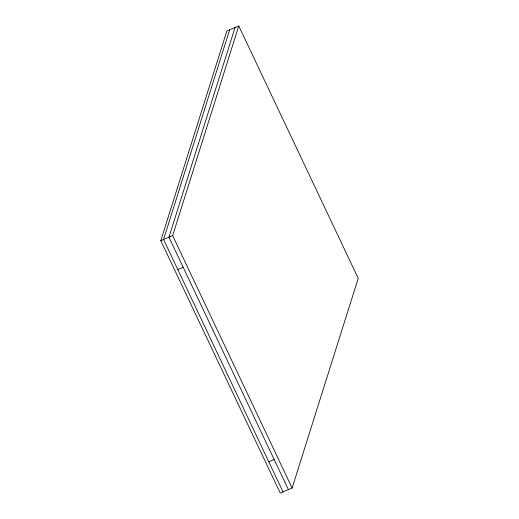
<?xml version="1.0" encoding="UTF-8"?>
<svg xmlns="http://www.w3.org/2000/svg" width="519" height="519" viewBox="0 0 519 519"><rect width="100%" height="100%" fill="white"/><g stroke="black" fill="none" stroke-linecap="round" stroke-linejoin="round"><path stroke-width="0.78" d="M160.78 240.641L226.887 30.958L238.759 25.95L358.22 278.359L292.113 488.042L280.241 493.05L160.78 240.641L172.645 235.632L238.759 25.95M229.664 29.784L163.55 239.473L283.017 491.882M235.055 27.513L168.947 237.196L288.415 489.605M177.79 269.556L183.181 267.279M268.777 461.793L274.175 459.516M172.645 235.632L292.113 488.042"/></g></svg>
